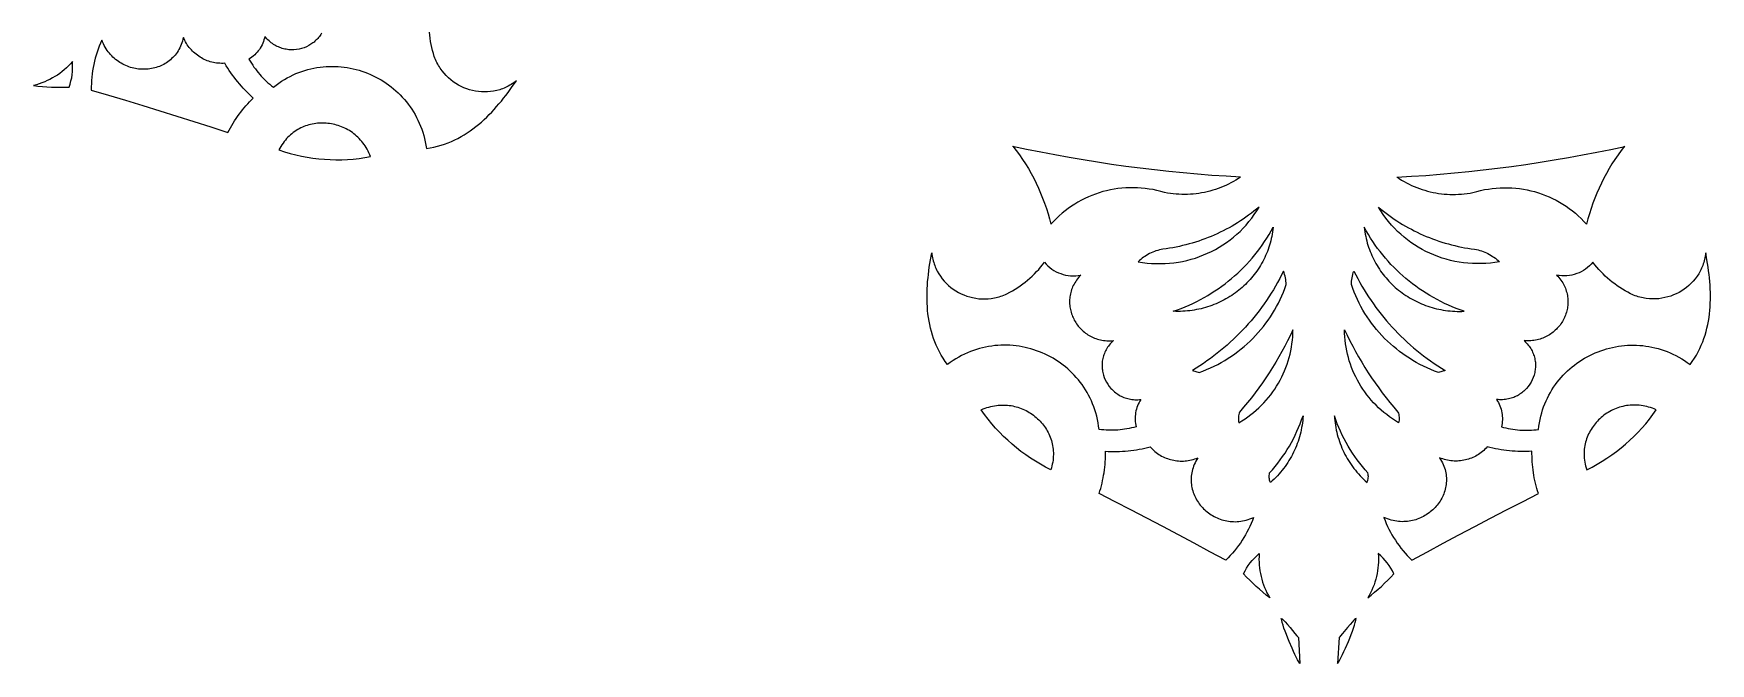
# Model space of a CAD drawing. Extents: x 3927 to 5087, y -513 to 1114.
# Drawn here: x 4306.7 to 4568.6, y -234.3 to -136 of the extents above; entities that cross this region are included whole.
import ezdxf

# ---------------------------------------------------------------- set-up
doc = ezdxf.new("R2010")
doc.units = 0
doc.layers.add('LAYER_1', color=18, linetype='CONTINUOUS')

msp = doc.modelspace()

# ---------------------------------------------------------------- linework, layer by layer
at = {"layer": 'LAYER_1'}
for points in [[(4351.65, -135.97), (4351.54, -136.14), (4351.42, -136.31), (4351.31, -136.47), (4351.18, -136.63), (4351.05, -136.79), (4350.91, -136.93), (4350.77, -137.07), (4350.62, -137.21), (4350.47, -137.34), (4350.31, -137.46), (4350.15, -137.58), (4349.98, -137.69), (4349.64, -137.89), (4349.28, -138.07), (4348.91, -138.22), (4348.53, -138.34), (4348.13, -138.44), (4347.74, -138.51), (4347.34, -138.54), (4347.13, -138.55), (4346.93, -138.55), (4346.73, -138.54), (4346.52, -138.53), (4346.32, -138.5), (4346.12, -138.47), (4345.92, -138.43), (4345.71, -138.38), (4345.51, -138.33), (4345.31, -138.26), (4345.12, -138.19), (4344.92, -138.11), (4344.73, -138.02), (4344.53, -137.92), (4344.35, -137.82), (4344.16, -137.7), (4343.98, -137.58), (4343.79, -137.45), (4343.62, -137.3), (4343.44, -137.15), (4343.27, -136.99), (4343.11, -136.82), (4342.95, -136.64), (4342.79, -136.46), (4342.73, -136.73), (4342.65, -137.01), (4342.56, -137.27), (4342.46, -137.53), (4342.35, -137.79), (4342.22, -138.03), (4342.08, -138.27), (4341.93, -138.5), (4341.76, -138.73), (4341.59, -138.94), (4341.4, -139.14), (4341.2, -139.34), (4340.99, -139.52), (4340.77, -139.7), (4340.55, -139.86), (4340.31, -140.01), (4340.49, -140.33), (4340.69, -140.64), (4340.89, -140.94), (4341.09, -141.24), (4341.31, -141.54), (4341.53, -141.83), (4341.76, -142.11), (4342, -142.39), (4342.24, -142.66), (4342.49, -142.92), (4342.74, -143.18), (4343.01, -143.44), (4343.28, -143.68), (4343.55, -143.93), (4343.83, -144.16), (4344.12, -144.39), (4344.54, -144.06), (4344.97, -143.75), (4345.4, -143.46), (4345.84, -143.18), (4346.29, -142.93), (4346.74, -142.69), (4347.19, -142.47), (4347.65, -142.27), (4348.11, -142.08), (4348.57, -141.91), (4349.04, -141.76), (4349.51, -141.63), (4349.98, -141.51), (4350.46, -141.41), (4350.93, -141.32), (4351.41, -141.25), (4351.88, -141.2), (4352.36, -141.16), (4352.83, -141.14), (4353.31, -141.13), (4353.78, -141.14), (4354.26, -141.16), (4354.73, -141.2), (4355.2, -141.26), (4355.67, -141.33), (4356.13, -141.41), (4356.59, -141.51), (4357.05, -141.62), (4357.5, -141.75), (4357.95, -141.89), (4358.4, -142.04), (4358.84, -142.21), (4359.27, -142.39), (4359.7, -142.59), (4360.12, -142.8), (4360.54, -143.02), (4360.95, -143.26), (4361.35, -143.5), (4361.74, -143.76), (4362.13, -144.04), (4362.51, -144.32), (4362.88, -144.62), (4363.24, -144.93), (4363.59, -145.25), (4363.93, -145.59), (4364.26, -145.93), (4364.58, -146.29), (4364.89, -146.66), (4365.18, -147.04), (4365.47, -147.43), (4365.74, -147.83), (4366, -148.24), (4366.25, -148.66), (4366.49, -149.1), (4366.71, -149.54), (4366.92, -150), (4367.11, -150.46), (4367.29, -150.93), (4367.45, -151.42), (4367.6, -151.91), (4367.73, -152.41), (4367.84, -152.92), (4367.94, -153.44), (4368.03, -153.97), (4368.62, -153.87), (4369.2, -153.75), (4369.77, -153.61), (4370.32, -153.45), (4370.87, -153.27), (4371.4, -153.07), (4371.93, -152.86), (4372.44, -152.62), (4372.94, -152.37), (4373.43, -152.1), (4373.92, -151.82), (4374.39, -151.52), (4374.85, -151.21), (4375.3, -150.88), (4375.75, -150.54), (4376.18, -150.19), (4376.61, -149.82), (4377.03, -149.45), (4377.44, -149.06), (4377.84, -148.67), (4378.23, -148.26), (4378.61, -147.85), (4378.99, -147.42), (4379.36, -146.99), (4379.73, -146.56), (4380.08, -146.12), (4380.43, -145.67), (4380.77, -145.21), (4381.44, -144.3), (4382.09, -143.37), (4381.88, -143.53), (4381.68, -143.68), (4381.47, -143.82), (4381.25, -143.96), (4381.04, -144.09), (4380.82, -144.21), (4380.6, -144.32), (4380.38, -144.43), (4380.15, -144.53), (4379.92, -144.62), (4379.7, -144.7), (4379.47, -144.78), (4379, -144.9), (4378.53, -145), (4378.06, -145.07), (4377.59, -145.12), (4377.11, -145.13), (4376.64, -145.12), (4376.17, -145.07), (4375.7, -145.01), (4375.23, -144.91), (4374.78, -144.79), (4374.32, -144.64), (4373.88, -144.47), (4373.45, -144.27), (4373.02, -144.05), (4372.61, -143.8), (4372.22, -143.53), (4371.83, -143.23), (4371.47, -142.92), (4371.12, -142.58), (4370.79, -142.21), (4370.48, -141.83), (4370.33, -141.62), (4370.19, -141.42), (4370.05, -141.21), (4369.92, -140.99), (4369.79, -140.77), (4369.67, -140.54), (4369.56, -140.31), (4369.45, -140.07), (4369.35, -139.83), (4369.26, -139.58), (4369.12, -139.11), (4368.99, -138.64), (4368.87, -138.17), (4368.77, -137.7), (4368.68, -137.23), (4368.6, -136.75), (4368.54, -136.27), (4368.49, -135.79)], [(4495.18, -158.44), (4492.94, -158.3), (4490.69, -158.15), (4488.45, -157.97), (4486.21, -157.77), (4483.97, -157.55), (4481.74, -157.3), (4479.51, -157.04), (4477.28, -156.75), (4475.05, -156.44), (4472.83, -156.1), (4470.61, -155.75), (4468.4, -155.37), (4466.19, -154.97), (4463.98, -154.55), (4461.78, -154.11), (4459.58, -153.64)], [(4459.62, -153.6), (4460.15, -154.27), (4460.66, -154.96), (4461.14, -155.66), (4461.61, -156.37), (4462.05, -157.1), (4462.47, -157.84), (4462.88, -158.59), (4463.26, -159.36), (4463.62, -160.13), (4463.96, -160.92), (4464.28, -161.71), (4464.58, -162.51), (4464.86, -163.32), (4465.12, -164.14), (4465.36, -164.96), (4465.58, -165.79)], [(4519.63, -158.44), (4521.88, -158.3), (4524.12, -158.15), (4526.37, -157.97), (4528.61, -157.77), (4530.84, -157.55), (4533.08, -157.3), (4535.31, -157.04), (4537.54, -156.75), (4539.76, -156.44), (4541.99, -156.1), (4544.2, -155.75), (4546.42, -155.37), (4548.63, -154.97), (4550.84, -154.55), (4553.04, -154.11), (4555.24, -153.64)], [(4555.19, -153.6), (4554.66, -154.27), (4554.16, -154.96), (4553.67, -155.66), (4553.21, -156.37), (4552.76, -157.1), (4552.34, -157.84), (4551.94, -158.59), (4551.56, -159.36), (4551.2, -160.13), (4550.86, -160.92), (4550.54, -161.71), (4550.24, -162.51), (4549.96, -163.32), (4549.7, -164.14), (4549.46, -164.96), (4549.24, -165.79)], [(4495.18, -158.43), (4494.85, -158.65), (4494.47, -158.89), (4494.09, -159.11), (4493.7, -159.32), (4493.31, -159.52), (4492.91, -159.71), (4492.5, -159.89), (4492.09, -160.05), (4491.68, -160.21), (4491.26, -160.35), (4490.84, -160.48), (4490.42, -160.6), (4489.99, -160.71), (4489.56, -160.8), (4489.12, -160.89), (4488.68, -160.96), (4488.24, -161.02), (4487.8, -161.06), (4487.36, -161.1), (4486.91, -161.12), (4486.47, -161.13), (4486.02, -161.13), (4485.57, -161.11), (4485.12, -161.09), (4484.67, -161.04), (4484.23, -160.99), (4483.78, -160.92), (4483.33, -160.84), (4482.73, -160.67), (4482.12, -160.52), (4481.52, -160.38), (4480.91, -160.28), (4480.3, -160.19), (4479.69, -160.13), (4479.08, -160.09), (4478.47, -160.07), (4477.86, -160.07), (4477.25, -160.1), (4476.65, -160.14), (4476.05, -160.21), (4475.45, -160.3), (4474.86, -160.41), (4474.27, -160.54), (4473.68, -160.69), (4473.11, -160.86), (4472.54, -161.06), (4471.97, -161.27), (4471.42, -161.5), (4470.87, -161.75), (4470.33, -162.02), (4469.8, -162.32), (4469.29, -162.63), (4468.78, -162.96), (4468.28, -163.3), (4467.8, -163.67), (4467.33, -164.06), (4466.87, -164.46), (4466.42, -164.89), (4465.99, -165.33), (4465.58, -165.79)], [(4519.63, -158.43), (4519.97, -158.65), (4520.35, -158.89), (4520.73, -159.11), (4521.12, -159.32), (4521.51, -159.52), (4521.91, -159.71), (4522.31, -159.89), (4522.72, -160.05), (4523.14, -160.21), (4523.55, -160.35), (4523.97, -160.48), (4524.4, -160.6), (4524.83, -160.71), (4525.26, -160.8), (4525.69, -160.89), (4526.13, -160.96), (4526.57, -161.02), (4527.01, -161.06), (4527.46, -161.1), (4527.9, -161.12), (4528.35, -161.13), (4528.79, -161.13), (4529.24, -161.11), (4529.69, -161.09), (4530.14, -161.04), (4530.59, -160.99), (4531.04, -160.92), (4531.49, -160.84), (4532.09, -160.67), (4532.69, -160.52), (4533.3, -160.38), (4533.91, -160.28), (4534.52, -160.19), (4535.13, -160.13), (4535.74, -160.09), (4536.35, -160.07), (4536.96, -160.07), (4537.56, -160.1), (4538.17, -160.14), (4538.77, -160.21), (4539.37, -160.3), (4539.96, -160.41), (4540.55, -160.54), (4541.13, -160.69), (4541.71, -160.86), (4542.28, -161.06), (4542.84, -161.27), (4543.4, -161.5), (4543.94, -161.75), (4544.48, -162.02), (4545.01, -162.32), (4545.53, -162.63), (4546.04, -162.96), (4546.53, -163.3), (4547.02, -163.67), (4547.49, -164.06), (4547.95, -164.46), (4548.39, -164.89), (4548.82, -165.33), (4549.24, -165.79)]]:
    msp.add_lwpolyline(points, dxfattribs=at)
for points in [[(4317.32, -137.04), (4317.12, -137.5), (4316.93, -137.96), (4316.75, -138.43), (4316.59, -138.9), (4316.44, -139.37), (4316.3, -139.86), (4316.18, -140.34), (4316.07, -140.83), (4315.98, -141.32), (4315.89, -141.82), (4315.82, -142.31), (4315.77, -142.81), (4315.73, -143.32), (4315.7, -143.82), (4315.68, -144.33), (4315.68, -144.84), (4318.36, -145.63), (4321.04, -146.43), (4323.71, -147.24), (4326.38, -148.06), (4329.05, -148.9), (4331.71, -149.74), (4334.37, -150.59), (4337.03, -151.46), (4337.23, -151.08), (4337.43, -150.71), (4337.63, -150.35), (4337.85, -149.99), (4338.07, -149.63), (4338.3, -149.28), (4338.54, -148.94), (4338.79, -148.6), (4339.04, -148.26), (4339.3, -147.93), (4339.56, -147.61), (4339.84, -147.29), (4340.12, -146.98), (4340.4, -146.67), (4340.7, -146.37), (4340.99, -146.08), (4340.67, -145.78), (4340.35, -145.48), (4340.03, -145.17), (4339.72, -144.85), (4339.42, -144.53), (4339.12, -144.21), (4338.83, -143.87), (4338.55, -143.54), (4338.27, -143.19), (4338, -142.84), (4337.74, -142.49), (4337.48, -142.13), (4337.24, -141.77), (4336.99, -141.4), (4336.76, -141.03), (4336.53, -140.65), (4336.27, -140.67), (4336.01, -140.67), (4335.76, -140.66), (4335.51, -140.65), (4335.25, -140.62), (4335, -140.58), (4334.76, -140.54), (4334.51, -140.48), (4334.27, -140.41), (4334.03, -140.33), (4333.79, -140.25), (4333.56, -140.15), (4333.33, -140.05), (4333.1, -139.94), (4332.88, -139.82), (4332.67, -139.69), (4332.46, -139.55), (4332.25, -139.4), (4332.05, -139.25), (4331.86, -139.09), (4331.67, -138.92), (4331.49, -138.74), (4331.31, -138.56), (4331.14, -138.37), (4330.98, -138.17), (4330.83, -137.97), (4330.68, -137.75), (4330.54, -137.54), (4330.41, -137.31), (4330.29, -137.08), (4330.18, -136.85), (4330.07, -136.61), (4330, -136.9), (4329.92, -137.19), (4329.83, -137.47), (4329.73, -137.74), (4329.62, -138), (4329.5, -138.25), (4329.37, -138.49), (4329.23, -138.72), (4329.08, -138.95), (4328.93, -139.16), (4328.77, -139.37), (4328.59, -139.57), (4328.42, -139.76), (4328.23, -139.93), (4328.04, -140.1), (4327.84, -140.26), (4327.64, -140.42), (4327.43, -140.56), (4327.21, -140.69), (4326.99, -140.82), (4326.77, -140.93), (4326.54, -141.04), (4326.31, -141.13), (4326.07, -141.22), (4325.83, -141.3), (4325.59, -141.37), (4325.34, -141.43), (4325.1, -141.48), (4324.85, -141.52), (4324.59, -141.55), (4324.34, -141.57), (4324.09, -141.59), (4323.83, -141.59), (4323.58, -141.59), (4323.32, -141.57), (4323.07, -141.55), (4322.81, -141.51), (4322.56, -141.47), (4322.3, -141.42), (4322.05, -141.36), (4321.8, -141.29), (4321.56, -141.21), (4321.31, -141.12), (4321.07, -141.02), (4320.83, -140.91), (4320.6, -140.79), (4320.37, -140.66), (4320.14, -140.53), (4319.91, -140.38), (4319.7, -140.23), (4319.48, -140.06), (4319.28, -139.89), (4319.07, -139.7), (4318.88, -139.51), (4318.69, -139.3), (4318.5, -139.09), (4318.33, -138.87), (4318.16, -138.64), (4318, -138.39), (4317.85, -138.14), (4317.7, -137.88), (4317.57, -137.61), (4317.44, -137.33)], [(4306.66, -144.12), (4307.35, -144.2), (4308.05, -144.27), (4308.75, -144.32), (4309.44, -144.36), (4310.14, -144.38), (4310.83, -144.39), (4311.52, -144.38), (4312.21, -144.36), (4312.37, -143.89), (4312.51, -143.41), (4312.62, -142.92), (4312.7, -142.43), (4312.75, -141.93), (4312.77, -141.42), (4312.76, -140.92), (4312.72, -140.4), (4312.42, -140.74), (4312.11, -141.07), (4311.79, -141.38), (4311.45, -141.67), (4311.11, -141.96), (4310.75, -142.23), (4310.38, -142.49), (4310, -142.73), (4309.61, -142.95), (4309.22, -143.17), (4308.81, -143.36), (4308.4, -143.55), (4307.97, -143.71), (4307.54, -143.86), (4307.1, -144)], [(4345, -154.17), (4345.87, -154.46), (4346.75, -154.71), (4347.63, -154.94), (4348.52, -155.13), (4349.41, -155.3), (4350.3, -155.44), (4351.2, -155.55), (4352.1, -155.63), (4353, -155.68), (4353.9, -155.7), (4354.8, -155.7), (4355.7, -155.66), (4356.6, -155.6), (4357.5, -155.5), (4358.4, -155.38), (4359.29, -155.23), (4359.17, -154.93), (4359.04, -154.64), (4358.91, -154.36), (4358.76, -154.08), (4358.61, -153.82), (4358.45, -153.56), (4358.28, -153.32), (4358.11, -153.08), (4357.92, -152.85), (4357.73, -152.63), (4357.54, -152.41), (4357.33, -152.21), (4357.12, -152.02), (4356.91, -151.83), (4356.69, -151.65), (4356.46, -151.48), (4356.23, -151.32), (4356, -151.17), (4355.76, -151.03), (4355.51, -150.9), (4355.27, -150.77), (4355.01, -150.66), (4354.76, -150.55), (4354.5, -150.45), (4354.24, -150.37), (4353.98, -150.29), (4353.71, -150.22), (4353.45, -150.16), (4353.18, -150.1), (4352.91, -150.06), (4352.64, -150.03), (4352.37, -150), (4352.09, -149.99), (4351.82, -149.98), (4351.55, -149.98), (4351.28, -150), (4351.01, -150.02), (4350.74, -150.05), (4350.47, -150.09), (4350.2, -150.14), (4349.94, -150.2), (4349.68, -150.26), (4349.41, -150.34), (4349.16, -150.43), (4348.9, -150.52), (4348.65, -150.63), (4348.4, -150.75), (4348.16, -150.87), (4347.92, -151), (4347.68, -151.15), (4347.45, -151.3), (4347.23, -151.46), (4347, -151.64), (4346.79, -151.82), (4346.58, -152.01), (4346.38, -152.21), (4346.18, -152.42), (4345.99, -152.64), (4345.8, -152.87), (4345.63, -153.11), (4345.46, -153.36), (4345.3, -153.62), (4345.15, -153.89)], [(4498.1, -163.09), (4497.7, -163.42), (4497.29, -163.75), (4496.88, -164.06), (4496.46, -164.37), (4496.04, -164.68), (4495.61, -164.97), (4495.18, -165.26), (4494.74, -165.54), (4494.3, -165.81), (4493.86, -166.07), (4493.4, -166.32), (4492.95, -166.57), (4492.49, -166.81), (4492.02, -167.04), (4491.55, -167.26), (4491.08, -167.47), (4490.6, -167.67), (4490.12, -167.87), (4489.64, -168.06), (4489.15, -168.23), (4488.66, -168.4), (4488.16, -168.56), (4487.66, -168.72), (4487.16, -168.86), (4486.66, -168.99), (4486.15, -169.12), (4485.64, -169.23), (4485.13, -169.34), (4484.61, -169.44), (4484.09, -169.53), (4483.58, -169.61), (4483.05, -169.68), (4482.78, -169.73), (4482.51, -169.79), (4482.25, -169.87), (4481.98, -169.95), (4481.73, -170.04), (4481.47, -170.14), (4481.22, -170.26), (4480.97, -170.37), (4480.73, -170.5), (4480.5, -170.64), (4480.26, -170.79), (4480.04, -170.94), (4479.82, -171.1), (4479.6, -171.27), (4479.4, -171.45), (4479.19, -171.64), (4479.9, -171.75), (4480.61, -171.84), (4481.31, -171.9), (4482.01, -171.93), (4482.71, -171.93), (4483.41, -171.91), (4484.1, -171.86), (4484.79, -171.79), (4485.48, -171.69), (4486.15, -171.57), (4486.82, -171.42), (4487.49, -171.24), (4488.14, -171.05), (4488.79, -170.82), (4489.43, -170.58), (4490.05, -170.31), (4490.67, -170.02), (4491.27, -169.7), (4491.86, -169.36), (4492.44, -169), (4493, -168.62), (4493.55, -168.22), (4494.09, -167.8), (4494.61, -167.35), (4495.11, -166.89), (4495.59, -166.4), (4496.06, -165.9), (4496.51, -165.37), (4496.94, -164.83), (4497.34, -164.27), (4497.73, -163.69)], [(4516.72, -163.09), (4517.12, -163.42), (4517.52, -163.75), (4517.93, -164.06), (4518.35, -164.37), (4518.77, -164.68), (4519.2, -164.97), (4519.63, -165.26), (4520.07, -165.54), (4520.51, -165.81), (4520.96, -166.07), (4521.41, -166.32), (4521.87, -166.57), (4522.33, -166.81), (4522.79, -167.04), (4523.26, -167.26), (4523.74, -167.47), (4524.21, -167.67), (4524.69, -167.87), (4525.18, -168.06), (4525.67, -168.23), (4526.16, -168.4), (4526.65, -168.56), (4527.15, -168.72), (4527.65, -168.86), (4528.16, -168.99), (4528.67, -169.12), (4529.18, -169.23), (4529.69, -169.34), (4530.2, -169.44), (4530.72, -169.53), (4531.24, -169.61), (4531.76, -169.68), (4532.03, -169.73), (4532.3, -169.79), (4532.57, -169.87), (4532.83, -169.95), (4533.09, -170.04), (4533.34, -170.14), (4533.6, -170.26), (4533.84, -170.37), (4534.08, -170.5), (4534.32, -170.64), (4534.55, -170.79), (4534.78, -170.94), (4535, -171.1), (4535.21, -171.27), (4535.42, -171.45), (4535.62, -171.64), (4534.91, -171.75), (4534.21, -171.84), (4533.5, -171.9), (4532.8, -171.93), (4532.1, -171.93), (4531.4, -171.91), (4530.71, -171.86), (4530.02, -171.79), (4529.34, -171.69), (4528.66, -171.57), (4527.99, -171.42), (4527.33, -171.24), (4526.67, -171.05), (4526.03, -170.82), (4525.39, -170.58), (4524.76, -170.31), (4524.15, -170.02), (4523.54, -169.7), (4522.95, -169.36), (4522.37, -169), (4521.81, -168.62), (4521.26, -168.22), (4520.73, -167.8), (4520.21, -167.35), (4519.71, -166.89), (4519.22, -166.4), (4518.75, -165.9), (4518.31, -165.37), (4517.88, -164.83), (4517.47, -164.27), (4517.08, -163.69)], [(4500.29, -166.24), (4500.25, -166.61), (4500.2, -166.96), (4500.14, -167.32), (4500.08, -167.67), (4500, -168.02), (4499.92, -168.36), (4499.83, -168.71), (4499.73, -169.04), (4499.62, -169.38), (4499.5, -169.71), (4499.38, -170.04), (4499.25, -170.36), (4499.11, -170.68), (4498.97, -170.99), (4498.81, -171.3), (4498.65, -171.61), (4498.48, -171.91), (4498.31, -172.21), (4498.13, -172.5), (4497.94, -172.79), (4497.74, -173.08), (4497.54, -173.35), (4497.33, -173.63), (4497.12, -173.9), (4496.9, -174.16), (4496.67, -174.42), (4496.44, -174.67), (4496.2, -174.92), (4495.96, -175.16), (4495.71, -175.4), (4495.45, -175.63), (4495.19, -175.85), (4494.92, -176.07), (4494.65, -176.28), (4494.38, -176.49), (4494.1, -176.69), (4493.81, -176.88), (4493.52, -177.07), (4493.22, -177.25), (4492.92, -177.42), (4492.62, -177.59), (4492.31, -177.75), (4492, -177.91), (4491.68, -178.05), (4491.36, -178.19), (4491.04, -178.32), (4490.71, -178.45), (4490.38, -178.57), (4490.05, -178.68), (4489.71, -178.78), (4489.37, -178.88), (4489.02, -178.96), (4488.67, -179.04), (4488.32, -179.11), (4487.97, -179.18), (4487.62, -179.23), (4487.26, -179.28), (4486.9, -179.32), (4486.53, -179.35), (4486.17, -179.37), (4485.8, -179.38), (4485.43, -179.39), (4485.06, -179.38), (4484.69, -179.37), (4485.32, -179.15), (4485.94, -178.91), (4486.55, -178.67), (4487.16, -178.4), (4487.76, -178.13), (4488.35, -177.84), (4488.93, -177.54), (4489.5, -177.22), (4490.07, -176.9), (4490.63, -176.56), (4491.18, -176.2), (4491.72, -175.84), (4492.25, -175.46), (4492.77, -175.07), (4493.28, -174.67), (4493.78, -174.26), (4494.27, -173.84), (4494.75, -173.4), (4495.23, -172.96), (4495.69, -172.5), (4496.13, -172.04), (4496.57, -171.56), (4497, -171.07), (4497.41, -170.57), (4497.82, -170.06), (4498.21, -169.55), (4498.59, -169.02), (4498.95, -168.48), (4499.31, -167.94), (4499.65, -167.38), (4499.98, -166.82)], [(4514.52, -166.24), (4514.56, -166.61), (4514.61, -166.96), (4514.67, -167.32), (4514.74, -167.67), (4514.81, -168.02), (4514.9, -168.36), (4514.99, -168.71), (4515.09, -169.04), (4515.19, -169.38), (4515.31, -169.71), (4515.43, -170.04), (4515.57, -170.36), (4515.7, -170.68), (4515.85, -170.99), (4516, -171.3), (4516.16, -171.61), (4516.33, -171.91), (4516.51, -172.21), (4516.69, -172.5), (4516.88, -172.79), (4517.07, -173.08), (4517.27, -173.35), (4517.48, -173.63), (4517.7, -173.9), (4517.92, -174.16), (4518.14, -174.42), (4518.38, -174.67), (4518.61, -174.92), (4518.86, -175.16), (4519.11, -175.4), (4519.36, -175.63), (4519.62, -175.85), (4519.89, -176.07), (4520.16, -176.28), (4520.44, -176.49), (4520.72, -176.69), (4521, -176.88), (4521.3, -177.07), (4521.59, -177.25), (4521.89, -177.42), (4522.19, -177.59), (4522.5, -177.75), (4522.82, -177.91), (4523.13, -178.05), (4523.45, -178.19), (4523.78, -178.32), (4524.1, -178.45), (4524.44, -178.57), (4524.77, -178.68), (4525.11, -178.78), (4525.45, -178.88), (4525.79, -178.96), (4526.14, -179.04), (4526.49, -179.11), (4526.84, -179.18), (4527.2, -179.23), (4527.56, -179.28), (4527.92, -179.32), (4528.28, -179.35), (4528.65, -179.37), (4529.01, -179.38), (4529.38, -179.39), (4529.75, -179.38), (4530.13, -179.37), (4529.5, -179.15), (4528.88, -178.91), (4528.26, -178.67), (4527.66, -178.4), (4527.06, -178.13), (4526.47, -177.84), (4525.89, -177.54), (4525.31, -177.22), (4524.74, -176.9), (4524.19, -176.56), (4523.64, -176.2), (4523.1, -175.84), (4522.57, -175.46), (4522.05, -175.07), (4521.53, -174.67), (4521.03, -174.26), (4520.54, -173.84), (4520.06, -173.4), (4519.59, -172.96), (4519.13, -172.5), (4518.68, -172.04), (4518.24, -171.56), (4517.82, -171.07), (4517.4, -170.57), (4517, -170.06), (4516.61, -169.55), (4516.23, -169.02), (4515.86, -168.48), (4515.51, -167.94), (4515.17, -167.38), (4514.84, -166.82)], [(4478.88, -197.41), (4478.52, -197.5), (4478.17, -197.58), (4477.81, -197.66), (4477.45, -197.72), (4477.09, -197.78), (4476.73, -197.83), (4476.37, -197.87), (4476, -197.9), (4475.64, -197.92), (4475.28, -197.93), (4474.91, -197.93), (4474.55, -197.92), (4474.18, -197.91), (4473.82, -197.88), (4473.45, -197.85), (4473.09, -197.81), (4473.02, -197.28), (4472.94, -196.76), (4472.84, -196.24), (4472.72, -195.74), (4472.59, -195.24), (4472.44, -194.76), (4472.27, -194.28), (4472.09, -193.81), (4471.9, -193.36), (4471.69, -192.91), (4471.46, -192.47), (4471.23, -192.04), (4470.98, -191.63), (4470.72, -191.22), (4470.44, -190.82), (4470.15, -190.44), (4469.86, -190.06), (4469.54, -189.7), (4469.22, -189.35), (4468.89, -189.01), (4468.55, -188.68), (4468.2, -188.36), (4467.84, -188.05), (4467.47, -187.76), (4467.09, -187.48), (4466.7, -187.21), (4466.3, -186.95), (4465.9, -186.71), (4465.49, -186.48), (4465.07, -186.26), (4464.65, -186.05), (4464.22, -185.86), (4463.78, -185.68), (4463.34, -185.52), (4462.89, -185.37), (4462.44, -185.23), (4461.99, -185.11), (4461.53, -185), (4461.07, -184.9), (4460.6, -184.82), (4460.13, -184.76), (4459.66, -184.71), (4459.18, -184.67), (4458.71, -184.65), (4458.23, -184.65), (4457.75, -184.66), (4457.28, -184.69), (4456.8, -184.73), (4456.32, -184.79), (4455.84, -184.86), (4455.36, -184.95), (4454.89, -185.06), (4454.41, -185.18), (4453.94, -185.32), (4453.47, -185.48), (4453, -185.65), (4452.54, -185.85), (4452.08, -186.05), (4451.62, -186.28), (4451.17, -186.53), (4450.72, -186.79), (4450.28, -187.07), (4449.84, -187.37), (4449.41, -187.68), (4449.06, -187.19), (4448.73, -186.7), (4448.43, -186.2), (4448.15, -185.69), (4447.89, -185.18), (4447.65, -184.66), (4447.44, -184.13), (4447.24, -183.6), (4447.06, -183.07), (4446.9, -182.53), (4446.76, -181.99), (4446.64, -181.45), (4446.54, -180.9), (4446.45, -180.35), (4446.37, -179.79), (4446.31, -179.24), (4446.27, -178.68), (4446.24, -178.12), (4446.22, -177.55), (4446.22, -176.99), (4446.23, -176.43), (4446.25, -175.86), (4446.28, -175.3), (4446.32, -174.73), (4446.38, -174.17), (4446.44, -173.6), (4446.51, -173.04), (4446.58, -172.47), (4446.76, -171.35), (4446.96, -170.24), (4446.99, -170.5), (4447.03, -170.75), (4447.08, -171), (4447.13, -171.25), (4447.19, -171.49), (4447.26, -171.73), (4447.34, -171.97), (4447.42, -172.2), (4447.51, -172.43), (4447.61, -172.65), (4447.71, -172.87), (4447.82, -173.09), (4448.06, -173.51), (4448.32, -173.91), (4448.6, -174.29), (4448.91, -174.66), (4449.23, -175), (4449.58, -175.33), (4449.94, -175.63), (4450.32, -175.92), (4450.72, -176.18), (4451.13, -176.41), (4451.55, -176.63), (4451.99, -176.82), (4452.43, -176.99), (4452.89, -177.13), (4453.35, -177.24), (4453.83, -177.33), (4454.31, -177.4), (4454.79, -177.43), (4455.28, -177.44), (4455.77, -177.41), (4456.26, -177.36), (4456.51, -177.32), (4456.76, -177.28), (4457, -177.22), (4457.25, -177.16), (4457.49, -177.09), (4457.74, -177.02), (4457.98, -176.93), (4458.23, -176.84), (4458.47, -176.74), (4458.71, -176.63), (4459.14, -176.4), (4459.56, -176.16), (4459.98, -175.91), (4460.39, -175.65), (4460.79, -175.38), (4461.18, -175.09), (4461.56, -174.8), (4461.93, -174.5), (4462.3, -174.18), (4462.65, -173.86), (4463, -173.52), (4463.33, -173.18), (4463.66, -172.82), (4463.97, -172.46), (4464.28, -172.09), (4464.57, -171.71), (4464.83, -172.01), (4465.11, -172.29), (4465.41, -172.55), (4465.73, -172.78), (4466.05, -173), (4466.4, -173.19), (4466.75, -173.35), (4467.11, -173.49), (4467.49, -173.61), (4467.87, -173.71), (4468.26, -173.77), (4468.65, -173.81), (4469.04, -173.83), (4469.44, -173.82), (4469.84, -173.78), (4470.24, -173.71), (4470.06, -173.9), (4469.89, -174.1), (4469.73, -174.3), (4469.58, -174.5), (4469.44, -174.71), (4469.3, -174.92), (4469.18, -175.13), (4469.07, -175.34), (4468.97, -175.55), (4468.88, -175.77), (4468.8, -175.99), (4468.73, -176.21), (4468.67, -176.43), (4468.62, -176.65), (4468.57, -176.88), (4468.54, -177.1), (4468.51, -177.33), (4468.5, -177.55), (4468.49, -177.77), (4468.49, -178), (4468.5, -178.22), (4468.52, -178.44), (4468.54, -178.66), (4468.58, -178.88), (4468.62, -179.1), (4468.67, -179.31), (4468.73, -179.53), (4468.79, -179.74), (4468.87, -179.95), (4468.95, -180.16), (4469.03, -180.36), (4469.13, -180.56), (4469.23, -180.76), (4469.34, -180.95), (4469.46, -181.14), (4469.58, -181.32), (4469.71, -181.51), (4469.85, -181.68), (4469.99, -181.85), (4470.14, -182.02), (4470.3, -182.18), (4470.46, -182.34), (4470.63, -182.49), (4470.8, -182.64), (4470.98, -182.77), (4471.17, -182.91), (4471.36, -183.03), (4471.55, -183.15), (4471.75, -183.26), (4471.96, -183.37), (4472.17, -183.47), (4472.39, -183.56), (4472.61, -183.64), (4472.84, -183.71), (4473.07, -183.78), (4473.31, -183.83), (4473.55, -183.88), (4473.79, -183.92), (4474.04, -183.95), (4474.29, -183.97), (4474.55, -183.98), (4474.81, -183.98), (4475.07, -183.97), (4475.34, -183.95), (4475.16, -184.11), (4475, -184.28), (4474.84, -184.45), (4474.69, -184.63), (4474.55, -184.81), (4474.42, -184.99), (4474.3, -185.18), (4474.19, -185.36), (4474.09, -185.55), (4474, -185.75), (4473.92, -185.94), (4473.84, -186.14), (4473.78, -186.33), (4473.72, -186.53), (4473.67, -186.73), (4473.63, -186.93), (4473.6, -187.13), (4473.58, -187.33), (4473.56, -187.53), (4473.56, -187.74), (4473.56, -187.94), (4473.57, -188.14), (4473.58, -188.34), (4473.61, -188.53), (4473.64, -188.73), (4473.68, -188.93), (4473.78, -189.32), (4473.91, -189.69), (4474.06, -190.06), (4474.25, -190.42), (4474.45, -190.76), (4474.69, -191.09), (4474.95, -191.4), (4475.08, -191.55), (4475.23, -191.69), (4475.38, -191.83), (4475.53, -191.96), (4475.69, -192.09), (4475.86, -192.21), (4476.03, -192.33), (4476.21, -192.44), (4476.39, -192.54), (4476.57, -192.63), (4476.76, -192.72), (4476.96, -192.8), (4477.16, -192.88), (4477.36, -192.94), (4477.57, -193), (4477.79, -193.05), (4478, -193.1), (4478.23, -193.13), (4478.45, -193.15), (4478.68, -193.17), (4478.92, -193.18), (4479.15, -193.17), (4479.39, -193.16), (4479.64, -193.14), (4479.48, -193.38), (4479.35, -193.63), (4479.22, -193.88), (4479.11, -194.13), (4479.01, -194.39), (4478.93, -194.66), (4478.86, -194.93), (4478.8, -195.2), (4478.76, -195.47), (4478.73, -195.75), (4478.72, -196.02), (4478.72, -196.3), (4478.74, -196.58), (4478.77, -196.86), (4478.82, -197.13)], [(4535.94, -197.41), (4536.29, -197.5), (4536.65, -197.58), (4537.01, -197.66), (4537.36, -197.72), (4537.72, -197.78), (4538.09, -197.83), (4538.45, -197.87), (4538.81, -197.9), (4539.18, -197.92), (4539.54, -197.93), (4539.9, -197.93), (4540.27, -197.92), (4540.63, -197.91), (4541, -197.88), (4541.36, -197.85), (4541.73, -197.81), (4541.79, -197.28), (4541.88, -196.76), (4541.98, -196.24), (4542.1, -195.74), (4542.23, -195.24), (4542.38, -194.76), (4542.54, -194.28), (4542.72, -193.81), (4542.92, -193.36), (4543.13, -192.91), (4543.35, -192.47), (4543.59, -192.04), (4543.84, -191.63), (4544.1, -191.22), (4544.37, -190.82), (4544.66, -190.44), (4544.96, -190.06), (4545.27, -189.7), (4545.59, -189.35), (4545.92, -189.01), (4546.26, -188.68), (4546.62, -188.36), (4546.98, -188.05), (4547.35, -187.76), (4547.73, -187.48), (4548.12, -187.21), (4548.51, -186.95), (4548.91, -186.71), (4549.32, -186.48), (4549.74, -186.26), (4550.17, -186.05), (4550.6, -185.86), (4551.03, -185.68), (4551.47, -185.52), (4551.92, -185.37), (4552.37, -185.23), (4552.83, -185.11), (4553.29, -185), (4553.75, -184.9), (4554.22, -184.82), (4554.69, -184.76), (4555.16, -184.71), (4555.63, -184.67), (4556.11, -184.65), (4556.58, -184.65), (4557.06, -184.66), (4557.54, -184.69), (4558.02, -184.73), (4558.5, -184.79), (4558.97, -184.86), (4559.45, -184.95), (4559.93, -185.06), (4560.4, -185.18), (4560.87, -185.32), (4561.34, -185.48), (4561.81, -185.65), (4562.28, -185.85), (4562.74, -186.05), (4563.19, -186.28), (4563.65, -186.53), (4564.1, -186.79), (4564.54, -187.07), (4564.98, -187.37), (4565.41, -187.68), (4565.76, -187.19), (4566.08, -186.7), (4566.39, -186.2), (4566.67, -185.69), (4566.92, -185.18), (4567.16, -184.66), (4567.38, -184.13), (4567.57, -183.6), (4567.75, -183.07), (4567.91, -182.53), (4568.05, -181.99), (4568.17, -181.45), (4568.28, -180.9), (4568.37, -180.35), (4568.44, -179.79), (4568.5, -179.24), (4568.54, -178.68), (4568.57, -178.12), (4568.59, -177.55), (4568.59, -176.99), (4568.58, -176.43), (4568.56, -175.86), (4568.53, -175.3), (4568.49, -174.73), (4568.44, -174.17), (4568.38, -173.6), (4568.31, -173.04), (4568.23, -172.47), (4568.05, -171.35), (4567.85, -170.24), (4567.82, -170.5), (4567.78, -170.75), (4567.74, -171), (4567.68, -171.25), (4567.62, -171.49), (4567.55, -171.73), (4567.48, -171.97), (4567.39, -172.2), (4567.3, -172.43), (4567.21, -172.65), (4567.1, -172.87), (4567, -173.09), (4566.76, -173.51), (4566.5, -173.91), (4566.21, -174.29), (4565.91, -174.66), (4565.58, -175), (4565.24, -175.33), (4564.87, -175.63), (4564.49, -175.92), (4564.1, -176.18), (4563.69, -176.41), (4563.26, -176.63), (4562.83, -176.82), (4562.38, -176.99), (4561.93, -177.13), (4561.46, -177.24), (4560.99, -177.33), (4560.51, -177.4), (4560.02, -177.43), (4559.54, -177.44), (4559.05, -177.41), (4558.55, -177.36), (4558.31, -177.32), (4558.06, -177.28), (4557.81, -177.22), (4557.57, -177.16), (4557.32, -177.09), (4557.08, -177.02), (4556.83, -176.93), (4556.59, -176.84), (4556.35, -176.74), (4556.1, -176.63), (4555.67, -176.4), (4555.25, -176.16), (4554.84, -175.91), (4554.43, -175.65), (4554.03, -175.38), (4553.64, -175.09), (4553.26, -174.8), (4552.88, -174.5), (4552.52, -174.18), (4552.17, -173.86), (4551.82, -173.52), (4551.48, -173.18), (4551.16, -172.82), (4550.84, -172.46), (4550.54, -172.09), (4550.24, -171.71), (4549.98, -172.01), (4549.7, -172.29), (4549.4, -172.55), (4549.09, -172.78), (4548.76, -173), (4548.42, -173.19), (4548.07, -173.35), (4547.7, -173.49), (4547.33, -173.61), (4546.95, -173.71), (4546.56, -173.77), (4546.17, -173.81), (4545.77, -173.83), (4545.37, -173.82), (4544.97, -173.78), (4544.57, -173.71), (4544.76, -173.9), (4544.93, -174.1), (4545.09, -174.3), (4545.24, -174.5), (4545.38, -174.71), (4545.51, -174.92), (4545.63, -175.13), (4545.74, -175.34), (4545.84, -175.55), (4545.93, -175.77), (4546.01, -175.99), (4546.08, -176.21), (4546.15, -176.43), (4546.2, -176.65), (4546.24, -176.88), (4546.28, -177.1), (4546.3, -177.33), (4546.32, -177.55), (4546.33, -177.77), (4546.33, -178), (4546.32, -178.22), (4546.3, -178.44), (4546.27, -178.66), (4546.24, -178.88), (4546.2, -179.1), (4546.15, -179.31), (4546.09, -179.53), (4546.02, -179.74), (4545.95, -179.95), (4545.87, -180.16), (4545.78, -180.36), (4545.68, -180.56), (4545.58, -180.76), (4545.47, -180.95), (4545.36, -181.14), (4545.23, -181.32), (4545.1, -181.51), (4544.97, -181.68), (4544.82, -181.85), (4544.67, -182.02), (4544.52, -182.18), (4544.36, -182.34), (4544.19, -182.49), (4544.01, -182.64), (4543.83, -182.77), (4543.65, -182.91), (4543.46, -183.03), (4543.26, -183.15), (4543.06, -183.26), (4542.85, -183.37), (4542.64, -183.47), (4542.42, -183.56), (4542.2, -183.64), (4541.98, -183.71), (4541.75, -183.78), (4541.51, -183.83), (4541.27, -183.88), (4541.02, -183.92), (4540.78, -183.95), (4540.52, -183.97), (4540.27, -183.98), (4540.01, -183.98), (4539.74, -183.97), (4539.47, -183.95), (4539.65, -184.11), (4539.82, -184.28), (4539.98, -184.45), (4540.12, -184.63), (4540.26, -184.81), (4540.39, -184.99), (4540.51, -185.18), (4540.62, -185.36), (4540.72, -185.55), (4540.81, -185.75), (4540.9, -185.94), (4540.97, -186.14), (4541.04, -186.33), (4541.09, -186.53), (4541.14, -186.73), (4541.18, -186.93), (4541.21, -187.13), (4541.24, -187.33), (4541.25, -187.53), (4541.26, -187.74), (4541.26, -187.94), (4541.25, -188.14), (4541.23, -188.34), (4541.21, -188.53), (4541.18, -188.73), (4541.14, -188.93), (4541.04, -189.32), (4540.91, -189.69), (4540.75, -190.06), (4540.57, -190.42), (4540.36, -190.76), (4540.13, -191.09), (4539.87, -191.4), (4539.73, -191.55), (4539.59, -191.69), (4539.44, -191.83), (4539.28, -191.96), (4539.12, -192.09), (4538.96, -192.21), (4538.79, -192.33), (4538.61, -192.44), (4538.43, -192.54), (4538.24, -192.63), (4538.05, -192.72), (4537.86, -192.8), (4537.66, -192.88), (4537.45, -192.94), (4537.24, -193), (4537.03, -193.05), (4536.81, -193.1), (4536.59, -193.13), (4536.36, -193.15), (4536.13, -193.17), (4535.9, -193.18), (4535.66, -193.17), (4535.42, -193.16), (4535.18, -193.14), (4535.33, -193.38), (4535.47, -193.63), (4535.6, -193.88), (4535.71, -194.13), (4535.81, -194.39), (4535.89, -194.66), (4535.96, -194.93), (4536.01, -195.2), (4536.06, -195.47), (4536.08, -195.75), (4536.1, -196.02), (4536.09, -196.3), (4536.08, -196.58), (4536.05, -196.86), (4536, -197.13)], [(4502.31, -175.21), (4502.3, -174.94), (4502.28, -174.67), (4502.25, -174.4), (4502.21, -174.13), (4502.15, -173.86), (4502.08, -173.6), (4502, -173.33), (4501.91, -173.08), (4501.61, -173.67), (4501.31, -174.26), (4500.99, -174.85), (4500.66, -175.43), (4500.32, -176), (4499.97, -176.56), (4499.61, -177.12), (4499.24, -177.68), (4498.87, -178.22), (4498.48, -178.76), (4498.08, -179.29), (4497.67, -179.81), (4497.26, -180.33), (4496.83, -180.84), (4496.39, -181.34), (4495.95, -181.83), (4495.49, -182.32), (4495.03, -182.8), (4494.56, -183.27), (4494.08, -183.73), (4493.59, -184.18), (4493.09, -184.63), (4492.59, -185.06), (4492.08, -185.49), (4491.55, -185.91), (4491.02, -186.32), (4490.49, -186.72), (4489.94, -187.11), (4489.39, -187.5), (4488.83, -187.87), (4488.26, -188.23), (4487.68, -188.59), (4488.71, -188.93), (4489.31, -188.71), (4489.9, -188.47), (4490.49, -188.21), (4491.06, -187.94), (4491.62, -187.65), (4492.18, -187.35), (4492.72, -187.04), (4493.25, -186.71), (4493.78, -186.36), (4494.29, -186), (4494.79, -185.63), (4495.28, -185.25), (4495.76, -184.85), (4496.23, -184.44), (4496.68, -184.02), (4497.12, -183.59), (4497.55, -183.14), (4497.97, -182.68), (4498.37, -182.21), (4498.76, -181.73), (4499.14, -181.24), (4499.5, -180.74), (4499.85, -180.23), (4500.19, -179.71), (4500.51, -179.18), (4500.81, -178.64), (4501.1, -178.09), (4501.38, -177.53), (4501.63, -176.96), (4501.88, -176.39), (4502.1, -175.8)], [(4512.5, -175.21), (4512.51, -174.94), (4512.53, -174.67), (4512.56, -174.4), (4512.61, -174.13), (4512.66, -173.86), (4512.73, -173.6), (4512.81, -173.33), (4512.91, -173.08), (4513.2, -173.67), (4513.51, -174.26), (4513.83, -174.85), (4514.16, -175.43), (4514.49, -176), (4514.84, -176.56), (4515.2, -177.12), (4515.57, -177.68), (4515.95, -178.22), (4516.34, -178.76), (4516.74, -179.29), (4517.14, -179.81), (4517.56, -180.33), (4517.99, -180.84), (4518.42, -181.34), (4518.87, -181.83), (4519.32, -182.32), (4519.78, -182.8), (4520.25, -183.27), (4520.73, -183.73), (4521.22, -184.18), (4521.72, -184.63), (4522.23, -185.06), (4522.74, -185.49), (4523.26, -185.91), (4523.79, -186.32), (4524.33, -186.72), (4524.87, -187.11), (4525.43, -187.5), (4525.99, -187.87), (4526.56, -188.23), (4527.13, -188.59), (4526.1, -188.93), (4525.5, -188.71), (4524.91, -188.47), (4524.33, -188.21), (4523.76, -187.94), (4523.19, -187.65), (4522.64, -187.35), (4522.1, -187.04), (4521.56, -186.71), (4521.04, -186.36), (4520.53, -186), (4520.02, -185.63), (4519.53, -185.25), (4519.06, -184.85), (4518.59, -184.44), (4518.13, -184.02), (4517.69, -183.59), (4517.26, -183.14), (4516.85, -182.68), (4516.44, -182.21), (4516.05, -181.73), (4515.67, -181.24), (4515.31, -180.74), (4514.96, -180.23), (4514.63, -179.71), (4514.31, -179.18), (4514, -178.64), (4513.71, -178.09), (4513.44, -177.53), (4513.18, -176.96), (4512.94, -176.39), (4512.71, -175.8)], [(4503.38, -182.24), (4502.97, -183.11), (4502.55, -183.97), (4502.11, -184.82), (4501.65, -185.66), (4501.18, -186.5), (4500.7, -187.33), (4500.2, -188.14), (4499.68, -188.95), (4499.15, -189.75), (4498.61, -190.55), (4498.05, -191.33), (4497.48, -192.1), (4496.89, -192.86), (4496.29, -193.62), (4495.67, -194.36), (4495.05, -195.09), (4494.97, -195.29), (4494.92, -195.5), (4494.88, -195.71), (4494.86, -195.92), (4494.85, -196.13), (4494.86, -196.34), (4494.89, -196.55), (4494.93, -196.76), (4495.42, -196.47), (4495.89, -196.16), (4496.35, -195.84), (4496.79, -195.5), (4497.23, -195.15), (4497.65, -194.79), (4498.06, -194.42), (4498.45, -194.03), (4498.84, -193.64), (4499.2, -193.23), (4499.56, -192.81), (4499.9, -192.39), (4500.22, -191.95), (4500.53, -191.5), (4500.83, -191.04), (4501.11, -190.58), (4501.37, -190.11), (4501.62, -189.62), (4501.86, -189.13), (4502.08, -188.64), (4502.28, -188.13), (4502.46, -187.62), (4502.63, -187.11), (4502.79, -186.58), (4502.92, -186.06), (4503.04, -185.52), (4503.14, -184.99), (4503.22, -184.44), (4503.29, -183.9), (4503.34, -183.35), (4503.37, -182.79)], [(4511.44, -182.24), (4511.85, -183.11), (4512.27, -183.97), (4512.71, -184.82), (4513.16, -185.66), (4513.63, -186.5), (4514.12, -187.33), (4514.62, -188.14), (4515.13, -188.95), (4515.66, -189.75), (4516.21, -190.55), (4516.77, -191.33), (4517.34, -192.1), (4517.92, -192.86), (4518.53, -193.62), (4519.14, -194.36), (4519.77, -195.09), (4519.84, -195.29), (4519.9, -195.5), (4519.94, -195.71), (4519.96, -195.92), (4519.96, -196.13), (4519.95, -196.34), (4519.93, -196.55), (4519.88, -196.76), (4519.4, -196.47), (4518.93, -196.16), (4518.47, -195.84), (4518.02, -195.5), (4517.59, -195.15), (4517.16, -194.79), (4516.76, -194.42), (4516.36, -194.03), (4515.98, -193.64), (4515.61, -193.23), (4515.26, -192.81), (4514.92, -192.39), (4514.59, -191.95), (4514.28, -191.5), (4513.99, -191.04), (4513.71, -190.58), (4513.44, -190.11), (4513.19, -189.62), (4512.96, -189.13), (4512.74, -188.64), (4512.54, -188.13), (4512.35, -187.62), (4512.18, -187.11), (4512.03, -186.58), (4511.89, -186.06), (4511.77, -185.52), (4511.67, -184.99), (4511.59, -184.44), (4511.52, -183.9), (4511.48, -183.35), (4511.45, -182.79)], [(4465.54, -204.1), (4464.73, -203.69), (4463.93, -203.25), (4463.15, -202.78), (4462.38, -202.3), (4461.63, -201.78), (4460.9, -201.25), (4460.19, -200.69), (4459.5, -200.11), (4458.82, -199.51), (4458.17, -198.89), (4457.53, -198.25), (4456.92, -197.59), (4456.33, -196.91), (4455.76, -196.21), (4455.22, -195.49), (4454.7, -194.75), (4454.99, -194.62), (4455.29, -194.5), (4455.58, -194.4), (4455.88, -194.31), (4456.17, -194.23), (4456.47, -194.16), (4456.76, -194.11), (4457.05, -194.06), (4457.34, -194.03), (4457.64, -194.01), (4457.92, -194), (4458.21, -194), (4458.5, -194.01), (4458.78, -194.03), (4459.06, -194.06), (4459.34, -194.1), (4459.62, -194.15), (4459.89, -194.21), (4460.16, -194.28), (4460.43, -194.35), (4460.69, -194.44), (4460.95, -194.54), (4461.21, -194.64), (4461.46, -194.76), (4461.7, -194.88), (4461.95, -195.01), (4462.18, -195.15), (4462.41, -195.29), (4462.64, -195.44), (4462.86, -195.6), (4463.08, -195.77), (4463.29, -195.95), (4463.49, -196.13), (4463.69, -196.32), (4463.88, -196.51), (4464.06, -196.71), (4464.24, -196.92), (4464.41, -197.13), (4464.57, -197.35), (4464.72, -197.57), (4464.87, -197.8), (4465, -198.03), (4465.13, -198.27), (4465.25, -198.52), (4465.37, -198.77), (4465.47, -199.02), (4465.56, -199.27), (4465.65, -199.54), (4465.72, -199.8), (4465.79, -200.07), (4465.84, -200.34), (4465.89, -200.62), (4465.92, -200.89), (4465.95, -201.17), (4465.96, -201.46), (4465.96, -201.74), (4465.95, -202.03), (4465.93, -202.32), (4465.9, -202.62), (4465.85, -202.91), (4465.79, -203.21), (4465.72, -203.5), (4465.64, -203.8)], [(4504.95, -195.69), (4504.93, -196.06), (4504.9, -196.43), (4504.85, -196.8), (4504.8, -197.17), (4504.74, -197.53), (4504.67, -197.9), (4504.59, -198.26), (4504.5, -198.62), (4504.4, -198.97), (4504.3, -199.33), (4504.18, -199.68), (4504.06, -200.03), (4503.93, -200.37), (4503.78, -200.71), (4503.64, -201.05), (4503.48, -201.38), (4503.31, -201.71), (4503.14, -202.04), (4502.95, -202.36), (4502.76, -202.68), (4502.56, -202.99), (4502.36, -203.3), (4502.14, -203.6), (4501.92, -203.9), (4501.69, -204.19), (4501.45, -204.48), (4501.2, -204.76), (4500.95, -205.04), (4500.69, -205.31), (4500.42, -205.57), (4500.15, -205.83), (4499.87, -206.09), (4499.79, -205.91), (4499.73, -205.73), (4499.69, -205.54), (4499.67, -205.35), (4499.66, -205.17), (4499.67, -204.98), (4499.7, -204.79), (4499.74, -204.6), (4500.18, -204.11), (4500.59, -203.61), (4501, -203.1), (4501.39, -202.58), (4501.77, -202.05), (4502.14, -201.51), (4502.48, -200.96), (4502.82, -200.4), (4503.14, -199.84), (4503.44, -199.27), (4503.74, -198.69), (4504.01, -198.1), (4504.27, -197.51), (4504.51, -196.91), (4504.74, -196.3)], [(4509.86, -195.69), (4509.88, -196.06), (4509.92, -196.43), (4509.96, -196.8), (4510.01, -197.17), (4510.07, -197.53), (4510.15, -197.9), (4510.22, -198.26), (4510.31, -198.62), (4510.41, -198.97), (4510.52, -199.33), (4510.63, -199.68), (4510.76, -200.03), (4510.89, -200.37), (4511.03, -200.71), (4511.18, -201.05), (4511.34, -201.38), (4511.5, -201.71), (4511.68, -202.04), (4511.86, -202.36), (4512.05, -202.68), (4512.25, -202.99), (4512.46, -203.3), (4512.67, -203.6), (4512.9, -203.9), (4513.13, -204.19), (4513.36, -204.48), (4513.61, -204.76), (4513.86, -205.04), (4514.12, -205.31), (4514.39, -205.57), (4514.67, -205.83), (4514.95, -206.09), (4515.03, -205.91), (4515.08, -205.73), (4515.12, -205.54), (4515.15, -205.35), (4515.16, -205.17), (4515.15, -204.98), (4515.12, -204.79), (4515.07, -204.6), (4514.64, -204.11), (4514.22, -203.61), (4513.81, -203.1), (4513.42, -202.58), (4513.04, -202.05), (4512.68, -201.51), (4512.33, -200.96), (4512, -200.4), (4511.68, -199.84), (4511.37, -199.27), (4511.08, -198.69), (4510.81, -198.1), (4510.55, -197.51), (4510.3, -196.91), (4510.07, -196.3)], [(4549.27, -204.1), (4550.09, -203.69), (4550.88, -203.25), (4551.67, -202.78), (4552.43, -202.3), (4553.18, -201.78), (4553.91, -201.25), (4554.63, -200.69), (4555.32, -200.11), (4555.99, -199.51), (4556.65, -198.89), (4557.28, -198.25), (4557.89, -197.59), (4558.48, -196.91), (4559.05, -196.21), (4559.6, -195.49), (4560.12, -194.75), (4559.82, -194.62), (4559.53, -194.5), (4559.23, -194.4), (4558.94, -194.31), (4558.64, -194.23), (4558.35, -194.16), (4558.06, -194.11), (4557.76, -194.06), (4557.47, -194.03), (4557.18, -194.01), (4556.89, -194), (4556.6, -194), (4556.32, -194.01), (4556.03, -194.03), (4555.75, -194.06), (4555.47, -194.1), (4555.2, -194.15), (4554.92, -194.21), (4554.65, -194.28), (4554.39, -194.35), (4554.12, -194.44), (4553.86, -194.54), (4553.61, -194.64), (4553.36, -194.76), (4553.11, -194.88), (4552.87, -195.01), (4552.63, -195.15), (4552.4, -195.29), (4552.17, -195.44), (4551.95, -195.6), (4551.74, -195.77), (4551.53, -195.95), (4551.33, -196.13), (4551.13, -196.32), (4550.94, -196.51), (4550.76, -196.71), (4550.58, -196.92), (4550.41, -197.13), (4550.25, -197.35), (4550.09, -197.57), (4549.95, -197.8), (4549.81, -198.03), (4549.68, -198.27), (4549.56, -198.52), (4549.45, -198.77), (4549.35, -199.02), (4549.25, -199.27), (4549.17, -199.54), (4549.09, -199.8), (4549.03, -200.07), (4548.97, -200.34), (4548.93, -200.62), (4548.89, -200.89), (4548.87, -201.17), (4548.86, -201.46), (4548.86, -201.74), (4548.86, -202.03), (4548.89, -202.32), (4548.92, -202.62), (4548.96, -202.91), (4549.02, -203.21), (4549.09, -203.5), (4549.17, -203.8)], [(4497.23, -211.56), (4497.05, -212.03), (4496.86, -212.49), (4496.65, -212.94), (4496.44, -213.39), (4496.2, -213.84), (4495.96, -214.27), (4495.71, -214.7), (4495.44, -215.12), (4495.16, -215.54), (4494.87, -215.95), (4494.56, -216.35), (4494.25, -216.74), (4493.92, -217.13), (4493.58, -217.5), (4493.24, -217.87), (4492.88, -218.23), (4490.42, -216.9), (4487.97, -215.57), (4485.5, -214.26), (4483.03, -212.95), (4480.56, -211.65), (4478.08, -210.36), (4475.59, -209.09), (4473.1, -207.82), (4473.23, -207.42), (4473.35, -207.01), (4473.46, -206.61), (4473.56, -206.2), (4473.65, -205.79), (4473.74, -205.38), (4473.81, -204.97), (4473.88, -204.56), (4473.94, -204.14), (4473.99, -203.72), (4474.03, -203.31), (4474.06, -202.89), (4474.08, -202.47), (4474.1, -202.05), (4474.1, -201.63), (4474.1, -201.22), (4474.54, -201.24), (4474.98, -201.25), (4475.43, -201.25), (4475.87, -201.25), (4476.31, -201.23), (4476.75, -201.21), (4477.19, -201.18), (4477.63, -201.14), (4478.07, -201.1), (4478.5, -201.04), (4478.94, -200.98), (4479.37, -200.91), (4479.81, -200.83), (4480.24, -200.74), (4480.67, -200.64), (4481.1, -200.53), (4481.27, -200.73), (4481.45, -200.91), (4481.63, -201.09), (4481.82, -201.25), (4482.02, -201.41), (4482.22, -201.56), (4482.43, -201.71), (4482.65, -201.84), (4482.87, -201.96), (4483.09, -202.08), (4483.32, -202.18), (4483.55, -202.28), (4483.78, -202.37), (4484.02, -202.45), (4484.26, -202.52), (4484.51, -202.58), (4484.75, -202.63), (4485, -202.67), (4485.25, -202.71), (4485.5, -202.73), (4485.76, -202.74), (4486.01, -202.75), (4486.26, -202.74), (4486.52, -202.73), (4486.77, -202.7), (4487.03, -202.66), (4487.28, -202.62), (4487.53, -202.56), (4487.78, -202.5), (4488.03, -202.42), (4488.28, -202.33), (4488.52, -202.24), (4488.36, -202.5), (4488.22, -202.76), (4488.08, -203.02), (4487.96, -203.28), (4487.86, -203.54), (4487.77, -203.8), (4487.69, -204.07), (4487.62, -204.33), (4487.57, -204.59), (4487.52, -204.86), (4487.49, -205.12), (4487.47, -205.38), (4487.47, -205.64), (4487.47, -205.89), (4487.49, -206.15), (4487.51, -206.4), (4487.55, -206.65), (4487.6, -206.9), (4487.65, -207.15), (4487.72, -207.39), (4487.8, -207.63), (4487.89, -207.87), (4487.98, -208.1), (4488.09, -208.33), (4488.2, -208.56), (4488.33, -208.78), (4488.46, -208.99), (4488.6, -209.2), (4488.74, -209.41), (4488.9, -209.61), (4489.06, -209.8), (4489.23, -209.99), (4489.41, -210.18), (4489.59, -210.35), (4489.79, -210.52), (4489.98, -210.69), (4490.19, -210.84), (4490.4, -210.99), (4490.61, -211.13), (4490.83, -211.27), (4491.06, -211.39), (4491.29, -211.51), (4491.53, -211.62), (4491.77, -211.72), (4492.01, -211.82), (4492.26, -211.9), (4492.52, -211.97), (4492.77, -212.04), (4493.04, -212.09), (4493.3, -212.13), (4493.57, -212.17), (4493.84, -212.19), (4494.11, -212.2), (4494.39, -212.21), (4494.67, -212.2), (4494.95, -212.17), (4495.23, -212.14), (4495.51, -212.1), (4495.8, -212.04), (4496.08, -211.97), (4496.37, -211.89), (4496.66, -211.79), (4496.94, -211.68)], [(4517.58, -211.56), (4517.76, -212.03), (4517.96, -212.49), (4518.16, -212.94), (4518.38, -213.39), (4518.61, -213.84), (4518.85, -214.27), (4519.11, -214.7), (4519.38, -215.12), (4519.66, -215.54), (4519.95, -215.95), (4520.25, -216.35), (4520.57, -216.74), (4520.89, -217.13), (4521.23, -217.5), (4521.58, -217.87), (4521.94, -218.23), (4524.39, -216.9), (4526.85, -215.57), (4529.31, -214.26), (4531.78, -212.95), (4534.26, -211.65), (4536.74, -210.36), (4539.22, -209.09), (4541.71, -207.82), (4541.59, -207.42), (4541.47, -207.01), (4541.36, -206.61), (4541.25, -206.2), (4541.16, -205.79), (4541.08, -205.38), (4541, -204.97), (4540.93, -204.56), (4540.88, -204.14), (4540.83, -203.72), (4540.79, -203.31), (4540.75, -202.89), (4540.73, -202.47), (4540.72, -202.05), (4540.71, -201.63), (4540.71, -201.22), (4540.27, -201.24), (4539.83, -201.25), (4539.39, -201.25), (4538.95, -201.25), (4538.51, -201.23), (4538.07, -201.21), (4537.63, -201.18), (4537.19, -201.14), (4536.75, -201.1), (4536.31, -201.04), (4535.88, -200.98), (4535.44, -200.91), (4535.01, -200.83), (4534.58, -200.74), (4534.15, -200.64), (4533.72, -200.53), (4533.55, -200.73), (4533.37, -200.91), (4533.18, -201.09), (4532.99, -201.25), (4532.79, -201.41), (4532.59, -201.56), (4532.38, -201.71), (4532.17, -201.84), (4531.95, -201.96), (4531.73, -202.08), (4531.5, -202.18), (4531.27, -202.28), (4531.03, -202.37), (4530.79, -202.45), (4530.55, -202.52), (4530.31, -202.58), (4530.06, -202.63), (4529.81, -202.67), (4529.56, -202.71), (4529.31, -202.73), (4529.06, -202.74), (4528.8, -202.75), (4528.55, -202.74), (4528.3, -202.73), (4528.04, -202.7), (4527.79, -202.66), (4527.54, -202.62), (4527.28, -202.56), (4527.03, -202.5), (4526.78, -202.42), (4526.54, -202.33), (4526.29, -202.24), (4526.45, -202.5), (4526.6, -202.76), (4526.73, -203.02), (4526.85, -203.28), (4526.96, -203.54), (4527.05, -203.8), (4527.13, -204.07), (4527.2, -204.33), (4527.25, -204.59), (4527.29, -204.86), (4527.32, -205.12), (4527.34, -205.38), (4527.35, -205.64), (4527.34, -205.89), (4527.33, -206.15), (4527.3, -206.4), (4527.27, -206.65), (4527.22, -206.9), (4527.16, -207.15), (4527.09, -207.39), (4527.02, -207.63), (4526.93, -207.87), (4526.83, -208.1), (4526.73, -208.33), (4526.61, -208.56), (4526.49, -208.78), (4526.36, -208.99), (4526.22, -209.2), (4526.07, -209.41), (4525.92, -209.61), (4525.75, -209.8), (4525.58, -209.99), (4525.4, -210.18), (4525.22, -210.35), (4525.03, -210.52), (4524.83, -210.69), (4524.63, -210.84), (4524.42, -210.99), (4524.2, -211.13), (4523.98, -211.27), (4523.76, -211.39), (4523.52, -211.51), (4523.29, -211.62), (4523.05, -211.72), (4522.8, -211.82), (4522.55, -211.9), (4522.3, -211.97), (4522.04, -212.04), (4521.78, -212.09), (4521.51, -212.13), (4521.25, -212.17), (4520.98, -212.19), (4520.7, -212.2), (4520.43, -212.21), (4520.15, -212.2), (4519.87, -212.17), (4519.59, -212.14), (4519.3, -212.1), (4519.02, -212.04), (4518.73, -211.97), (4518.45, -211.89), (4518.16, -211.79), (4517.87, -211.68)], [(4499.77, -224.11), (4499.22, -223.67), (4498.68, -223.23), (4498.15, -222.77), (4497.63, -222.31), (4497.12, -221.83), (4496.63, -221.35), (4496.14, -220.85), (4495.67, -220.35), (4495.89, -219.9), (4496.13, -219.47), (4496.4, -219.05), (4496.69, -218.64), (4497.01, -218.25), (4497.35, -217.88), (4497.72, -217.53), (4498.1, -217.19), (4498.08, -217.64), (4498.07, -218.09), (4498.08, -218.54), (4498.11, -218.99), (4498.15, -219.44), (4498.21, -219.88), (4498.29, -220.32), (4498.39, -220.76), (4498.5, -221.19), (4498.63, -221.63), (4498.78, -222.05), (4498.94, -222.47), (4499.12, -222.89), (4499.32, -223.3), (4499.54, -223.71)], [(4515.05, -224.11), (4515.6, -223.67), (4516.14, -223.23), (4516.67, -222.77), (4517.19, -222.31), (4517.69, -221.83), (4518.19, -221.35), (4518.67, -220.85), (4519.14, -220.35), (4518.93, -219.9), (4518.68, -219.47), (4518.42, -219.05), (4518.12, -218.64), (4517.8, -218.25), (4517.46, -217.88), (4517.1, -217.53), (4516.71, -217.19), (4516.74, -217.64), (4516.75, -218.09), (4516.74, -218.54), (4516.71, -218.99), (4516.66, -219.44), (4516.6, -219.88), (4516.52, -220.32), (4516.43, -220.76), (4516.31, -221.19), (4516.18, -221.63), (4516.04, -222.05), (4515.87, -222.47), (4515.69, -222.89), (4515.49, -223.3), (4515.28, -223.71)], [(4504.45, -234.34), (4504.29, -234.08), (4504.11, -233.76), (4503.9, -233.38), (4503.69, -232.95), (4503.46, -232.47), (4503.24, -231.97), (4502.78, -230.91), (4502.56, -230.37), (4502.35, -229.83), (4502.16, -229.32), (4501.98, -228.83), (4501.83, -228.37), (4501.71, -227.96), (4501.62, -227.6), (4501.56, -227.3), (4501.68, -227.38), (4501.81, -227.49), (4501.97, -227.65), (4502.14, -227.83), (4502.52, -228.26), (4502.92, -228.75), (4503.68, -229.69), (4503.99, -230.05), (4504.12, -230.18), (4504.22, -230.27)], [(4510.36, -234.34), (4510.52, -234.08), (4510.71, -233.76), (4510.91, -233.38), (4511.13, -232.95), (4511.35, -232.47), (4511.58, -231.97), (4512.04, -230.91), (4512.26, -230.37), (4512.46, -229.83), (4512.66, -229.32), (4512.83, -228.83), (4512.98, -228.37), (4513.1, -227.96), (4513.2, -227.6), (4513.25, -227.3), (4513.14, -227.38), (4513, -227.49), (4512.85, -227.65), (4512.67, -227.83), (4512.3, -228.26), (4511.9, -228.75), (4511.13, -229.69), (4510.82, -230.05), (4510.69, -230.18), (4510.59, -230.27)]]:
    msp.add_lwpolyline(points, close=True, dxfattribs=at)

doc.saveas('drawing.dxf')
